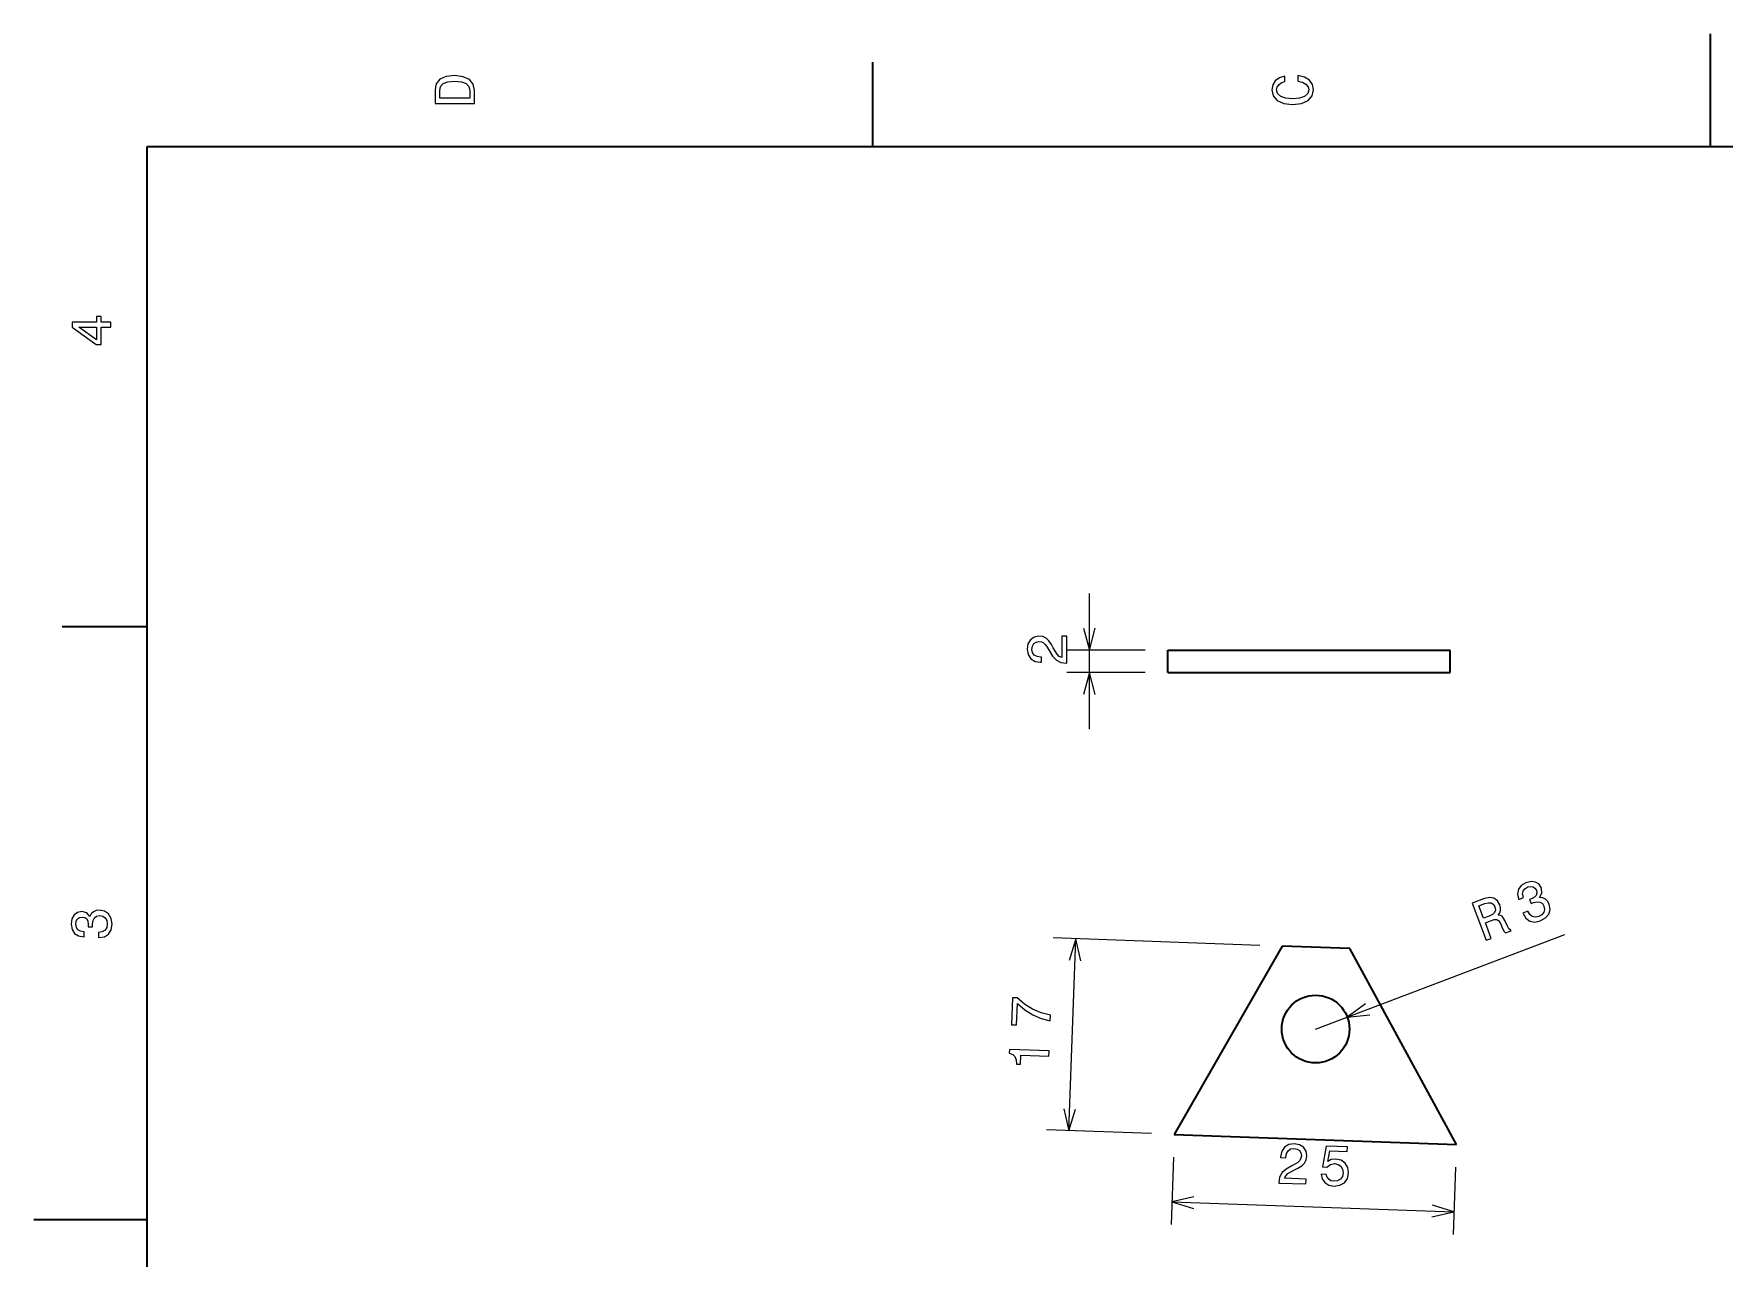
# Model space of a CAD drawing. Extents: x 0 to 297, y 0 to 210.
# Drawn here: x 0 to 149.7, y 101.6 to 210 of the extents above; entities that cross this region are included whole.
import ezdxf

# ---------------------------------------------------------------- set-up
doc = ezdxf.new("R2010")
doc.units = 0

msp = doc.modelspace()

# ---------------------------------------------------------------- linework, layer by layer
at = {"color": 7, "lineweight": 35}
for p, q in [((148.5, 200), (148.5, 210)), ((74.300003, 200), (74.300003, 207.5)), ((287, 200), (10, 200)), ((10, 200), (10, 10)), ((10, 157.5), (2.5, 157.5)), ((100.427505, 153.445068), (100.427505, 155.445068)), ((100.427505, 155.445068), (125.427505, 155.445068)), ((125.427505, 153.445068), (125.427505, 155.445068)), ((100.427505, 153.445068), (125.427505, 153.445068)), ((110.562042, 129.225464), (100.993851, 112.556915)), ((116.558197, 129.010941), (110.562042, 129.225464)), ((125.977859, 111.663055), (116.558197, 129.010941)), ((100.993851, 112.556915), (125.977859, 111.663055)), ((10, 105), (0, 105))]:
    msp.add_line(p, q, dxfattribs=at)
at = {"color": 230, "lineweight": 13}
for p, q in [((93.489456, 148.445068), (93.489456, 160.445068)), ((98.427505, 155.445068), (91.489456, 155.445068)), ((98.427505, 153.445068), (91.489456, 153.445068)), ((108.563324, 129.296982), (90.277214, 129.951202)), ((91.668114, 112.890564), (92.27594, 129.8797)), ((98.995132, 112.628426), (89.669388, 112.962074)), ((100.92234, 110.558197), (100.709045, 104.596519)), ((125.906357, 109.664337), (125.693069, 103.70266)), ((100.780556, 106.595238), (125.764572, 105.701385))]:
    msp.add_line(p, q, dxfattribs=at)
at = {"color": 8, "lineweight": 13}
msp.add_line((113.510117, 121.887688), (135.585297, 130.247162), dxfattribs=at)
at = {"color": 7, "lineweight": 13}
for points in [[(35.533215, 204.994965), (35.533215, 203.829971), (39.033215, 203.829971), (39.033215, 204.994965), (38.922264, 205.544678), (38.584366, 205.953171), (38.034657, 206.205338), (37.283215, 206.296112), (36.516644, 206.215424), (36.21405, 206.114563), (35.971977, 205.973343), (35.644165, 205.56485), (35.563473, 205.297562)], [(35.951801, 204.959656), (36.027451, 205.342941), (36.259438, 205.605194), (36.672985, 205.761536), (37.283215, 205.811966), (37.873272, 205.756485), (38.286816, 205.600143), (38.533936, 205.332855), (38.614628, 204.959656), (38.614628, 204.298996), (35.951801, 204.298996)], [(111.93206, 205.817017), (112.355698, 205.716141), (112.658287, 205.549713), (112.844887, 205.317734), (112.905403, 205.045395), (112.814629, 204.71759), (112.54229, 204.460388), (112.098488, 204.28891), (111.483215, 204.233429), (110.872986, 204.28891), (110.424141, 204.455338), (110.151802, 204.71254), (110.055984, 205.045395), (110.106415, 205.287476), (110.247627, 205.494247), (110.474571, 205.655624), (110.787247, 205.766571), (110.787247, 206.245682), (110.308144, 206.094391), (109.94503, 205.832138), (109.718086, 205.474075), (109.63739, 205.045395), (109.763474, 204.510818), (110.116501, 204.10231), (110.696472, 203.840057), (111.483215, 203.749283), (112.269958, 203.840057), (112.84993, 204.10231), (113.208, 204.510818), (113.329041, 205.045395), (113.233215, 205.51442), (112.965927, 205.892654), (112.527161, 206.159943), (111.93206, 206.301163)], [(6.833213, 184.02739), (6.833213, 184.481277), (5.965778, 184.481277), (5.965778, 184.98056), (5.56232, 184.98056), (5.56232, 184.481277), (3.408862, 184.481277), (3.408862, 184.022339), (5.521974, 182.489197), (5.965778, 182.489197), (5.965778, 184.02739)], [(5.56232, 182.912827), (3.993876, 184.02739), (5.56232, 184.02739)], [(5.733789, 129.979111), (5.769093, 129.979111), (6.253242, 130.059799), (6.616354, 130.296829), (6.848343, 130.670029), (6.934078, 131.164276), (6.848343, 131.688766), (6.626441, 132.082138), (6.273415, 132.334305), (5.819525, 132.425079), (5.521974, 132.384735), (5.2799, 132.273788), (5.0933, 132.092224), (4.957133, 131.850143), (4.684798, 132.177963), (4.251081, 132.293961), (3.857709, 132.218307), (3.560158, 132.00145), (3.373559, 131.648422), (3.307997, 131.164276), (3.388689, 130.710388), (3.610591, 130.362396), (3.963617, 130.135452), (4.432637, 130.059799), (4.467939, 130.059799), (4.467939, 130.508652), (4.145173, 130.548996), (3.913184, 130.680115), (3.771974, 130.891937), (3.721542, 131.189484), (3.761888, 131.451736), (3.867795, 131.643372), (4.039265, 131.759369), (4.271254, 131.804764), (4.518372, 131.759369), (4.684798, 131.638336), (4.785663, 131.426514), (4.815922, 131.139053), (4.810879, 130.942368), (5.209294, 130.942368), (5.199208, 131.189484), (5.244596, 131.507217), (5.365634, 131.744247), (5.56232, 131.885452), (5.819525, 131.935883), (6.112032, 131.880417), (6.328891, 131.734161), (6.465058, 131.502167), (6.510447, 131.194534), (6.460014, 130.876801), (6.308718, 130.644821), (6.066643, 130.498566), (5.733789, 130.443085)]]:
    msp.add_lwpolyline(points, close=True, dxfattribs=at)
at = {"color": 230, "lineweight": 13}
for points in [[(92.971817, 157.376831), (93.489456, 155.445068), (94.007095, 157.376831)], [(94.007095, 151.513184), (93.489456, 153.445068), (92.971817, 151.513184)], [(92.724167, 127.930573), (92.27594, 129.8797), (91.68956, 127.96759)], [(91.219879, 114.839691), (91.668114, 112.890564), (92.254486, 114.802673)], [(102.729675, 107.043472), (100.780556, 106.595238), (102.692657, 106.008858)], [(123.815445, 105.253151), (125.764572, 105.701385), (123.852463, 106.287766)]]:
    msp.add_lwpolyline(points, dxfattribs=at)
for points in [[(91.489456, 154.275146), (91.489456, 156.680786), (91.05574, 156.680786), (91.05574, 154.779419), (90.818703, 154.885376), (90.622017, 155.066895), (90.263947, 155.626709), (90.112656, 155.924316), (89.895798, 156.25708), (89.643631, 156.494141), (89.346085, 156.630371), (89.008179, 156.680786), (88.584549, 156.594971), (88.251701, 156.358032), (88.039886, 155.994873), (87.964233, 155.525879), (88.049973, 155.041748), (88.287003, 154.673584), (88.665245, 154.436523), (89.16452, 154.355835), (89.23513, 154.355835), (89.23513, 154.814819), (89.194778, 154.814819), (88.851845, 154.860107), (88.599686, 154.996338), (88.438301, 155.213135), (88.382828, 155.50061), (88.433258, 155.793091), (88.559341, 156.01001), (88.756027, 156.151245), (89.003143, 156.20166), (89.23513, 156.166382), (89.431816, 156.070557), (89.603287, 155.90918), (89.754578, 155.687256), (89.91597, 155.389648), (90.228645, 154.895508), (90.561493, 154.547485), (90.964958, 154.340698), (91.474319, 154.275146)], [(90.01503, 122.622894), (90.033241, 123.131935), (89.207596, 123.328003), (88.441887, 123.648102), (87.735954, 124.087158), (87.079887, 124.650604), (86.661568, 124.665573), (86.575737, 122.266533), (87.034378, 122.250122), (87.102898, 124.165321), (87.763458, 123.586578), (88.459137, 123.142838), (89.204681, 122.823471)], [(89.903267, 119.4991), (89.919678, 119.957741), (86.396713, 120.083786), (86.384453, 119.741058), (86.688644, 119.639343), (86.888794, 119.450516), (86.99984, 119.168983), (87.026459, 118.7845), (87.384293, 118.771698), (87.413506, 119.588181)], [(110.247498, 108.25782), (112.651581, 108.171806), (112.667084, 108.605247), (110.767014, 108.673225), (110.881317, 108.906319), (111.069794, 109.09639), (111.642029, 109.434219), (111.944809, 109.574768), (112.285202, 109.779587), (112.531097, 110.023125), (112.677811, 110.315613), (112.740295, 110.651489), (112.669769, 111.077911), (112.444778, 111.419037), (112.089478, 111.643692), (111.623459, 111.736053), (111.136551, 111.667694), (110.760162, 111.443977), (110.50975, 111.074455), (110.41127, 110.578377), (110.408737, 110.507812), (110.867386, 110.491409), (110.86882, 110.531723), (110.926437, 110.872818), (111.071548, 111.119949), (111.294037, 111.273483), (111.583298, 111.318649), (111.87381, 111.257782), (112.086029, 111.124039), (112.220108, 110.922424), (112.261673, 110.67366), (112.218109, 110.443085), (112.115311, 110.249947), (111.947891, 110.084351), (111.720718, 109.941086), (111.417603, 109.790451), (110.912506, 109.495644), (110.552841, 109.175446), (110.331772, 108.77964), (110.248032, 108.272942)], [(113.993607, 109.037193), (114.089706, 108.619949), (114.325119, 108.288551), (114.680786, 108.073975), (115.141769, 107.981781), (115.654053, 108.054291), (116.06105, 108.287003), (116.327118, 108.671104), (116.440903, 109.171684), (116.371994, 109.643471), (116.143234, 110.020042), (115.773712, 110.270447), (115.287903, 110.373627), (114.90773, 110.32666), (114.609467, 110.170807), (114.784302, 111.108231), (116.316467, 111.053413), (116.331253, 111.46669), (114.461411, 111.5336), (114.117844, 109.688797), (114.521042, 109.674362), (114.821838, 109.900787), (115.197876, 109.973122), (115.518448, 109.906143), (115.759644, 109.736023), (115.907043, 109.483475), (115.951126, 109.163979), (115.884323, 108.848442), (115.714203, 108.607246), (115.461655, 108.459839), (115.142151, 108.415764), (114.876297, 108.460602), (114.673798, 108.583916), (114.529099, 108.770767), (114.462326, 109.020424)]]:
    msp.add_lwpolyline(points, close=True, dxfattribs=at)
at = {"color": 8, "lineweight": 13}
for points in [[(131.879501, 132.158051), (131.891998, 132.125031), (132.138916, 131.700836), (132.489182, 131.445206), (132.920349, 131.360413), (133.412918, 131.455261), (133.873062, 131.721191), (134.162354, 132.068024), (134.273148, 132.487457), (134.197311, 132.944092), (134.054199, 133.208069), (133.864716, 133.395172), (133.628845, 133.505371), (133.354233, 133.546997), (133.564346, 133.917755), (133.519241, 134.364441), (133.309174, 134.705536), (133.001007, 134.907013), (132.604767, 134.956497), (132.128784, 134.846344), (131.73288, 134.610138), (131.486038, 134.279388), (131.398819, 133.868866), (131.494171, 133.403458), (131.506668, 133.370438), (131.926437, 133.529404), (131.849854, 133.845535), (131.89032, 134.108917), (132.038406, 134.315994), (132.298813, 134.468536), (132.558365, 134.523682), (132.775085, 134.492493), (132.94429, 134.37323), (133.068893, 134.172333), (133.113953, 133.925171), (133.059692, 133.726654), (132.897339, 133.557312), (132.639221, 133.427216), (132.453491, 133.362274), (132.594589, 132.989685), (132.822113, 133.086639), (133.13533, 133.156708), (133.399857, 133.127441), (133.601578, 132.99353), (133.739822, 132.770844), (133.791519, 132.477646), (133.731552, 132.223053), (133.56282, 132.01355), (133.291199, 131.862152), (132.976196, 131.796814), (132.705673, 131.85614), (132.483154, 132.030731), (132.3134, 132.322357)], [(128.631165, 129.75235), (129.069794, 129.918457), (128.546494, 131.300354), (128.994553, 131.470032), (129.330048, 131.580902), (129.562576, 131.593445), (129.734711, 131.480682), (129.887238, 131.220276), (130.071564, 130.804718), (130.205246, 130.53717), (130.324341, 130.393524), (130.819565, 130.581055), (130.785629, 130.67067), (130.627151, 130.761658), (130.496552, 130.992615), (130.263504, 131.508362), (130.03508, 131.869446), (129.880157, 131.950989), (129.676453, 131.976318), (129.82045, 132.165665), (129.889999, 132.380737), (129.896317, 132.620422), (129.829941, 132.881104), (129.613892, 133.252274), (129.312714, 133.477966), (128.933578, 133.539307), (128.48587, 133.43988), (127.391678, 133.025528)], [(128.51506, 132.992554), (128.813477, 133.073196), (129.050217, 133.060394), (129.240067, 132.943542), (129.380753, 132.700211), (129.437164, 132.408798), (129.372345, 132.195496), (129.187531, 132.028442), (128.899338, 131.892349), (128.394684, 131.701248), (127.982117, 132.790741)]]:
    msp.add_lwpolyline(points, close=True, dxfattribs=at)
msp.add_lwpolyline([(117.939026, 124.118347), (116.315689, 122.950104), (118.305649, 123.150162)], dxfattribs=at)
at = {"color": 7, "lineweight": 35}
msp.add_circle((113.510117, 121.887688), 3, dxfattribs=at)

doc.saveas('drawing.dxf')
